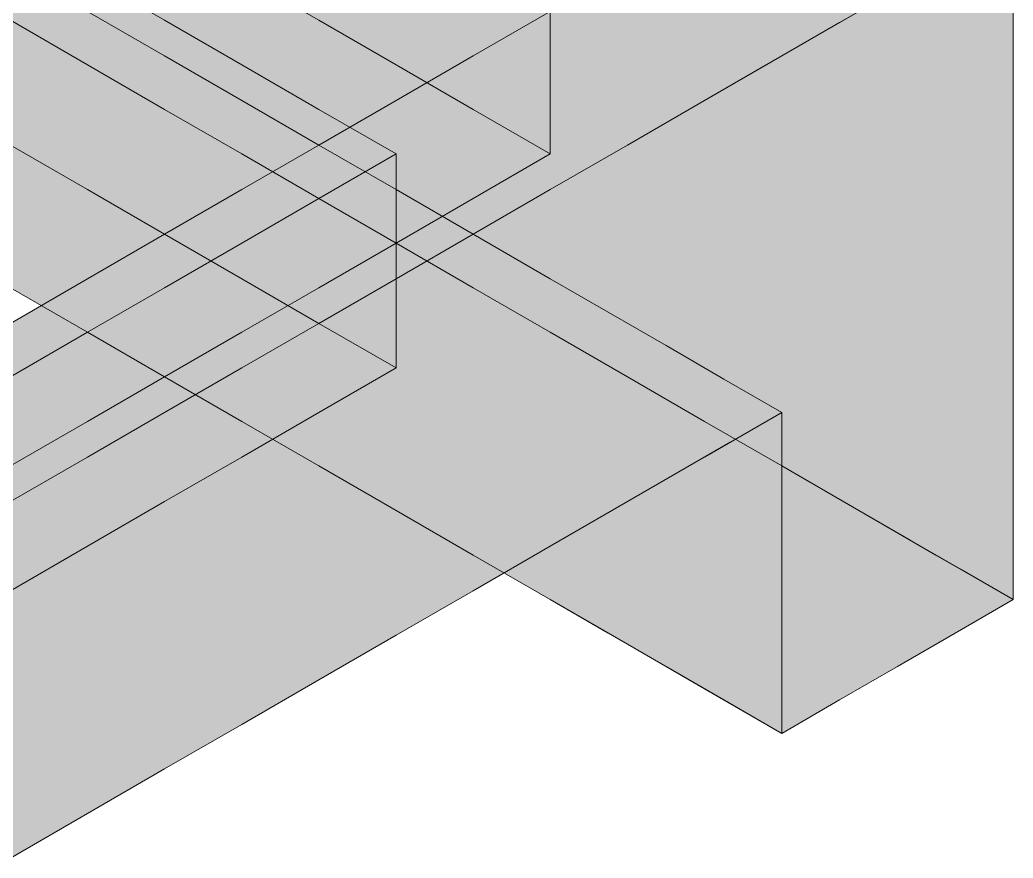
# Model space of a CAD drawing. Header units: metres. Extents: x 349021 to 349543, y 9281040 to 9281959.
# Drawn here: x 349207.583 to 349208.141, y 9281043.775 to 9281044.245 of the extents above; entities that cross this region are included whole.
import ezdxf

# ---------------------------------------------------------------- set-up
doc = ezdxf.new("R2010")
doc.units = ezdxf.units.M
doc.header["$LTSCALE"] = 0.25
doc.layers.add('ISO-3D', color=7, linetype='CONTINUOUS', lineweight=13)
doc.layers.add('ISO-3D-ARISTAS', color=250, linetype='CONTINUOUS', lineweight=13)

msp = doc.modelspace()

# ---------------------------------------------------------------- linework, layer by layer
at = {"layer": 'ISO-3D', "true_color": 0x9e9d98}
for points in [[(349207.66471, 9281044.24167), (349207.62141, 9281044.26667), (349207.66471, 9281044.28833), (349207.62141, 9281044.31333)], [(349207.75131, 9281044.23833), (349207.70801, 9281044.26333), (349207.75131, 9281044.285), (349207.70801, 9281044.31)], [(349207.75131, 9281044.245), (349207.70801, 9281044.27), (349207.75131, 9281044.285), (349207.70801, 9281044.31)], [(349207.83792, 9281044.235), (349207.79462, 9281044.26), (349207.83792, 9281044.28167), (349207.79462, 9281044.30667)], [(349207.92452, 9281044.23167), (349207.88122, 9281044.25667), (349207.92452, 9281044.27833), (349207.88122, 9281044.30333)], [(349207.83792, 9281044.235), (349207.79462, 9281044.26), (349207.83792, 9281044.275), (349207.79462, 9281044.3)], [(349208.01112, 9281044.22833), (349207.96782, 9281044.25333), (349208.01112, 9281044.275), (349207.96782, 9281044.3)], [(349207.62141, 9281044.22), (349207.57811, 9281044.245), (349207.62141, 9281044.26667), (349207.57811, 9281044.29167)], [(349208.11216, 9281044.23667), (349208.08329, 9281044.25333), (349208.11216, 9281044.27667), (349208.08329, 9281044.29333)], [(349207.70801, 9281044.21667), (349207.66471, 9281044.24167), (349207.70801, 9281044.26333), (349207.66471, 9281044.28833)], [(349207.79462, 9281044.21333), (349207.75131, 9281044.23833), (349207.79462, 9281044.26), (349207.75131, 9281044.285)], [(349207.79462, 9281044.22), (349207.75131, 9281044.245), (349207.79462, 9281044.26), (349207.75131, 9281044.285)], [(349207.88122, 9281044.21), (349207.83792, 9281044.235), (349207.88122, 9281044.25667), (349207.83792, 9281044.28167)], [(349207.62141, 9281044.205), (349207.57811, 9281044.23), (349207.62141, 9281044.25), (349207.57811, 9281044.275)], [(349207.62141, 9281044.2), (349207.57811, 9281044.225), (349207.62141, 9281044.25), (349207.57811, 9281044.275)], [(349207.88122, 9281044.21), (349207.83792, 9281044.235), (349207.88122, 9281044.25), (349207.83792, 9281044.275)], [(349207.96782, 9281044.20667), (349207.92452, 9281044.23167), (349207.96782, 9281044.25333), (349207.92452, 9281044.27833)], [(349208.05442, 9281044.20333), (349208.01112, 9281044.22833), (349208.05442, 9281044.25), (349208.01112, 9281044.275)], [(349208.14103, 9281044.22), (349208.11216, 9281044.23667), (349208.14103, 9281044.26), (349208.11216, 9281044.27667)], [(349207.66471, 9281044.225), (349207.62141, 9281044.25), (349207.66471, 9281044.245), (349207.62141, 9281044.27)], [(349208.08329, 9281044.23333), (349208.05442, 9281044.25), (349208.08329, 9281044.25333), (349208.05442, 9281044.27)], [(349207.66471, 9281044.195), (349207.62141, 9281044.22), (349207.66471, 9281044.24167), (349207.62141, 9281044.26667)], [(349207.75131, 9281044.19167), (349207.70801, 9281044.21667), (349207.75131, 9281044.23833), (349207.70801, 9281044.26333)], [(349207.83792, 9281044.18833), (349207.79462, 9281044.21333), (349207.83792, 9281044.235), (349207.79462, 9281044.26)], [(349207.83792, 9281044.195), (349207.79462, 9281044.22), (349207.83792, 9281044.235), (349207.79462, 9281044.26)], [(349207.92452, 9281044.185), (349207.88122, 9281044.21), (349207.92452, 9281044.23167), (349207.88122, 9281044.25667)], [(349208.01112, 9281044.18167), (349207.96782, 9281044.20667), (349208.01112, 9281044.22833), (349207.96782, 9281044.25333)], [(349208.11216, 9281044.21667), (349208.08329, 9281044.23333), (349208.11216, 9281044.23667), (349208.08329, 9281044.25333)], [(349207.66471, 9281044.18), (349207.62141, 9281044.205), (349207.66471, 9281044.225), (349207.62141, 9281044.25)], [(349207.66471, 9281044.175), (349207.62141, 9281044.2), (349207.66471, 9281044.225), (349207.62141, 9281044.25)], [(349208.08329, 9281044.18667), (349208.05442, 9281044.20333), (349208.08329, 9281044.23333), (349208.05442, 9281044.25)], [(349207.70801, 9281044.2), (349207.66471, 9281044.225), (349207.70801, 9281044.22), (349207.66471, 9281044.245)], [(349207.70801, 9281044.17), (349207.66471, 9281044.195), (349207.70801, 9281044.21667), (349207.66471, 9281044.24167)], [(349207.79462, 9281044.16667), (349207.75131, 9281044.19167), (349207.79462, 9281044.21333), (349207.75131, 9281044.23833)], [(349207.88122, 9281044.16333), (349207.83792, 9281044.18833), (349207.88122, 9281044.21), (349207.83792, 9281044.235)], [(349207.88122, 9281044.17), (349207.83792, 9281044.195), (349207.88122, 9281044.21), (349207.83792, 9281044.235)], [(349208.14103, 9281044.2), (349208.11216, 9281044.21667), (349208.14103, 9281044.22), (349208.11216, 9281044.23667)], [(349207.62141, 9281044.16), (349207.57811, 9281044.185), (349207.62141, 9281044.205), (349207.57811, 9281044.23)], [(349207.96782, 9281044.16), (349207.92452, 9281044.185), (349207.96782, 9281044.20667), (349207.92452, 9281044.23167)], [(349208.11216, 9281044.17), (349208.08329, 9281044.18667), (349208.11216, 9281044.21667), (349208.08329, 9281044.23333)], [(349207.62141, 9281044.15), (349207.57811, 9281044.175), (349207.62141, 9281044.2), (349207.57811, 9281044.225)], [(349207.70801, 9281044.155), (349207.66471, 9281044.18), (349207.70801, 9281044.2), (349207.66471, 9281044.225)], [(349207.70801, 9281044.15), (349207.66471, 9281044.175), (349207.70801, 9281044.2), (349207.66471, 9281044.225)], [(349208.05442, 9281044.15667), (349208.01112, 9281044.18167), (349208.05442, 9281044.20333), (349208.01112, 9281044.22833)], [(349207.75131, 9281044.175), (349207.70801, 9281044.2), (349207.75131, 9281044.195), (349207.70801, 9281044.22)], [(349207.75131, 9281044.145), (349207.70801, 9281044.17), (349207.75131, 9281044.19167), (349207.70801, 9281044.21667)], [(349207.83792, 9281044.14167), (349207.79462, 9281044.16667), (349207.83792, 9281044.18833), (349207.79462, 9281044.21333)], [(349208.14103, 9281044.15333), (349208.11216, 9281044.17), (349208.14103, 9281044.2), (349208.11216, 9281044.21667)], [(349207.92452, 9281044.13833), (349207.88122, 9281044.16333), (349207.92452, 9281044.185), (349207.88122, 9281044.21)], [(349207.66471, 9281044.135), (349207.62141, 9281044.16), (349207.66471, 9281044.18), (349207.62141, 9281044.205)], [(349208.01112, 9281044.135), (349207.96782, 9281044.16), (349208.01112, 9281044.18167), (349207.96782, 9281044.20667)], [(349208.08329, 9281044.14), (349208.05442, 9281044.15667), (349208.08329, 9281044.18667), (349208.05442, 9281044.20333)], [(349207.66471, 9281044.125), (349207.62141, 9281044.15), (349207.66471, 9281044.175), (349207.62141, 9281044.2)], [(349207.75131, 9281044.13), (349207.70801, 9281044.155), (349207.75131, 9281044.175), (349207.70801, 9281044.2)], [(349207.75131, 9281044.125), (349207.70801, 9281044.15), (349207.75131, 9281044.175), (349207.70801, 9281044.2)], [(349207.79462, 9281044.15), (349207.75131, 9281044.175), (349207.79462, 9281044.17), (349207.75131, 9281044.195)], [(349207.79462, 9281044.12), (349207.75131, 9281044.145), (349207.79462, 9281044.16667), (349207.75131, 9281044.19167)], [(349207.62141, 9281044.115), (349207.57811, 9281044.14), (349207.62141, 9281044.16), (349207.57811, 9281044.185)], [(349207.88122, 9281044.11667), (349207.83792, 9281044.14167), (349207.88122, 9281044.16333), (349207.83792, 9281044.18833)], [(349207.96782, 9281044.11333), (349207.92452, 9281044.13833), (349207.96782, 9281044.16), (349207.92452, 9281044.185)], [(349208.11216, 9281044.12333), (349208.08329, 9281044.14), (349208.11216, 9281044.17), (349208.08329, 9281044.18667)], [(349207.70801, 9281044.11), (349207.66471, 9281044.135), (349207.70801, 9281044.155), (349207.66471, 9281044.18)], [(349208.05442, 9281044.11), (349208.01112, 9281044.135), (349208.05442, 9281044.15667), (349208.01112, 9281044.18167)], [(349207.70801, 9281044.1), (349207.66471, 9281044.125), (349207.70801, 9281044.15), (349207.66471, 9281044.175)], [(349207.79462, 9281044.105), (349207.75131, 9281044.13), (349207.79462, 9281044.15), (349207.75131, 9281044.175)], [(349207.79462, 9281044.1), (349207.75131, 9281044.125), (349207.79462, 9281044.15), (349207.75131, 9281044.175)], [(349208.14103, 9281044.10667), (349208.11216, 9281044.12333), (349208.14103, 9281044.15333), (349208.11216, 9281044.17)], [(349207.83792, 9281044.095), (349207.79462, 9281044.12), (349207.83792, 9281044.14167), (349207.79462, 9281044.16667)], [(349207.92452, 9281044.09167), (349207.88122, 9281044.11667), (349207.92452, 9281044.13833), (349207.88122, 9281044.16333)], [(349207.66471, 9281044.09), (349207.62141, 9281044.115), (349207.66471, 9281044.135), (349207.62141, 9281044.16)], [(349208.01112, 9281044.08833), (349207.96782, 9281044.11333), (349208.01112, 9281044.135), (349207.96782, 9281044.16)], [(349208.08329, 9281044.09333), (349208.05442, 9281044.11), (349208.08329, 9281044.14), (349208.05442, 9281044.15667)], [(349207.75131, 9281044.085), (349207.70801, 9281044.11), (349207.75131, 9281044.13), (349207.70801, 9281044.155)], [(349207.75131, 9281044.075), (349207.70801, 9281044.1), (349207.75131, 9281044.125), (349207.70801, 9281044.15)], [(349207.83792, 9281044.08), (349207.79462, 9281044.105), (349207.83792, 9281044.125), (349207.79462, 9281044.15)], [(349207.62141, 9281044.07), (349207.57811, 9281044.095), (349207.62141, 9281044.115), (349207.57811, 9281044.14)], [(349207.88122, 9281044.07), (349207.83792, 9281044.095), (349207.88122, 9281044.11667), (349207.83792, 9281044.14167)], [(349208.11216, 9281044.07667), (349208.08329, 9281044.09333), (349208.11216, 9281044.12333), (349208.08329, 9281044.14)], [(349207.70801, 9281044.065), (349207.66471, 9281044.09), (349207.70801, 9281044.11), (349207.66471, 9281044.135)], [(349207.96782, 9281044.06667), (349207.92452, 9281044.09167), (349207.96782, 9281044.11333), (349207.92452, 9281044.13833)], [(349208.05442, 9281044.06333), (349208.01112, 9281044.08833), (349208.05442, 9281044.11), (349208.01112, 9281044.135)], [(349207.79462, 9281044.06), (349207.75131, 9281044.085), (349207.79462, 9281044.105), (349207.75131, 9281044.13)], [(349207.79462, 9281044.05), (349207.75131, 9281044.075), (349207.79462, 9281044.1), (349207.75131, 9281044.125)], [(349207.88122, 9281044.055), (349207.83792, 9281044.08), (349207.88122, 9281044.1), (349207.83792, 9281044.125)], [(349208.14103, 9281044.06), (349208.11216, 9281044.07667), (349208.14103, 9281044.10667), (349208.11216, 9281044.12333)], [(349207.66471, 9281044.045), (349207.62141, 9281044.07), (349207.66471, 9281044.09), (349207.62141, 9281044.115)], [(349207.92452, 9281044.045), (349207.88122, 9281044.07), (349207.92452, 9281044.09167), (349207.88122, 9281044.11667)], [(349208.01112, 9281044.04167), (349207.96782, 9281044.06667), (349208.01112, 9281044.08833), (349207.96782, 9281044.11333)], [(349207.75131, 9281044.04), (349207.70801, 9281044.065), (349207.75131, 9281044.085), (349207.70801, 9281044.11)], [(349208.08329, 9281044.04667), (349208.05442, 9281044.06333), (349208.08329, 9281044.09333), (349208.05442, 9281044.11)], [(349207.83792, 9281044.035), (349207.79462, 9281044.06), (349207.83792, 9281044.08), (349207.79462, 9281044.105)], [(349207.91369, 9281044.03625), (349207.88122, 9281044.055), (349207.91369, 9281044.08125), (349207.88122, 9281044.1)], [(349207.70801, 9281044.02), (349207.66471, 9281044.045), (349207.70801, 9281044.065), (349207.66471, 9281044.09)], [(349207.96782, 9281044.02), (349207.92452, 9281044.045), (349207.96782, 9281044.06667), (349207.92452, 9281044.09167)], [(349208.11216, 9281044.03), (349208.08329, 9281044.04667), (349208.11216, 9281044.07667), (349208.08329, 9281044.09333)], [(349207.79462, 9281044.015), (349207.75131, 9281044.04), (349207.79462, 9281044.06), (349207.75131, 9281044.085)], [(349208.05442, 9281044.01667), (349208.01112, 9281044.04167), (349208.05442, 9281044.06333), (349208.01112, 9281044.08833)], [(349207.88122, 9281044.01), (349207.83792, 9281044.035), (349207.88122, 9281044.055), (349207.83792, 9281044.08)], [(349207.94617, 9281044.0175), (349207.91369, 9281044.03625), (349207.94617, 9281044.0625), (349207.91369, 9281044.08125)], [(349208.14103, 9281044.01333), (349208.11216, 9281044.03), (349208.14103, 9281044.06), (349208.11216, 9281044.07667)], [(349207.75131, 9281043.995), (349207.70801, 9281044.02), (349207.75131, 9281044.04), (349207.70801, 9281044.065)], [(349207.97865, 9281043.99875), (349207.94617, 9281044.0175), (349207.97865, 9281044.04375), (349207.94617, 9281044.0625)], [(349208.01112, 9281043.995), (349207.96782, 9281044.02), (349208.01112, 9281044.04167), (349207.96782, 9281044.06667)], [(349208.08329, 9281044), (349208.05442, 9281044.01667), (349208.08329, 9281044.04667), (349208.05442, 9281044.06333)], [(349207.83792, 9281043.99), (349207.79462, 9281044.015), (349207.83792, 9281044.035), (349207.79462, 9281044.06)], [(349207.91369, 9281043.99125), (349207.88122, 9281044.01), (349207.91369, 9281044.03625), (349207.88122, 9281044.055)], [(349208.11216, 9281043.98333), (349208.08329, 9281044), (349208.11216, 9281044.03), (349208.08329, 9281044.04667)], [(349207.79462, 9281043.97), (349207.75131, 9281043.995), (349207.79462, 9281044.015), (349207.75131, 9281044.04)], [(349208.01112, 9281043.98), (349207.97865, 9281043.99875), (349208.01112, 9281044.025), (349207.97865, 9281044.04375)], [(349208.05442, 9281043.97), (349208.01112, 9281043.995), (349208.05442, 9281044.01667), (349208.01112, 9281044.04167)], [(349207.88122, 9281043.965), (349207.83792, 9281043.99), (349207.88122, 9281044.01), (349207.83792, 9281044.035)], [(349207.94617, 9281043.9725), (349207.91369, 9281043.99125), (349207.94617, 9281044.0175), (349207.91369, 9281044.03625)], [(349208.14103, 9281043.96667), (349208.11216, 9281043.98333), (349208.14103, 9281044.01333), (349208.11216, 9281044.03)], [(349207.97865, 9281043.95375), (349207.94617, 9281043.9725), (349207.97865, 9281043.99875), (349207.94617, 9281044.0175)], [(349207.83792, 9281043.945), (349207.79462, 9281043.97), (349207.83792, 9281043.99), (349207.79462, 9281044.015)], [(349208.08329, 9281043.95333), (349208.05442, 9281043.97), (349208.08329, 9281044), (349208.05442, 9281044.01667)], [(349207.91369, 9281043.94625), (349207.88122, 9281043.965), (349207.91369, 9281043.99125), (349207.88122, 9281044.01)], [(349208.01112, 9281043.935), (349207.97865, 9281043.95375), (349208.01112, 9281043.98), (349207.97865, 9281043.99875)], [(349208.11216, 9281043.93667), (349208.08329, 9281043.95333), (349208.11216, 9281043.98333), (349208.08329, 9281044)], [(349207.88122, 9281043.92), (349207.83792, 9281043.945), (349207.88122, 9281043.965), (349207.83792, 9281043.99)], [(349207.94617, 9281043.9275), (349207.91369, 9281043.94625), (349207.94617, 9281043.9725), (349207.91369, 9281043.99125)], [(349208.14103, 9281043.92), (349208.11216, 9281043.93667), (349208.14103, 9281043.96667), (349208.11216, 9281043.98333)], [(349207.97865, 9281043.90875), (349207.94617, 9281043.9275), (349207.97865, 9281043.95375), (349207.94617, 9281043.9725)], [(349207.91369, 9281043.90125), (349207.88122, 9281043.92), (349207.91369, 9281043.94625), (349207.88122, 9281043.965)], [(349208.01112, 9281043.89), (349207.97865, 9281043.90875), (349208.01112, 9281043.935), (349207.97865, 9281043.95375)], [(349207.94617, 9281043.8825), (349207.91369, 9281043.90125), (349207.94617, 9281043.9275), (349207.91369, 9281043.94625)], [(349207.97865, 9281043.86375), (349207.94617, 9281043.8825), (349207.97865, 9281043.90875), (349207.94617, 9281043.9275)], [(349208.01112, 9281043.845), (349207.97865, 9281043.86375), (349208.01112, 9281043.89), (349207.97865, 9281043.90875)]]:
    msp.add_solid(points, dxfattribs=at)
at = {"layer": 'ISO-3D', "true_color": 0x8e8d88}
for points in [[(349208.14103, 9281044.26), (349208.10855, 9281044.24125), (349208.14103, 9281044.3), (349208.10855, 9281044.28125)], [(349208.10855, 9281044.24125), (349208.07607, 9281044.2225), (349208.10855, 9281044.28125), (349208.07607, 9281044.2625)], [(349208.07607, 9281044.2225), (349208.0436, 9281044.20375), (349208.07607, 9281044.2625), (349208.0436, 9281044.24375)], [(349208.14103, 9281044.22), (349208.10855, 9281044.20125), (349208.14103, 9281044.26), (349208.10855, 9281044.24125)], [(349207.88122, 9281044.21), (349207.83792, 9281044.185), (349207.88122, 9281044.25), (349207.83792, 9281044.225)], [(349208.0436, 9281044.20375), (349208.01112, 9281044.185), (349208.0436, 9281044.24375), (349208.01112, 9281044.225)], [(349208.10855, 9281044.20125), (349208.07607, 9281044.1825), (349208.10855, 9281044.24125), (349208.07607, 9281044.2225)], [(349207.83792, 9281044.185), (349207.79462, 9281044.16), (349207.83792, 9281044.225), (349207.79462, 9281044.2)], [(349208.01112, 9281044.185), (349207.96782, 9281044.16), (349208.01112, 9281044.225), (349207.96782, 9281044.2)], [(349208.07607, 9281044.1825), (349208.0436, 9281044.16375), (349208.07607, 9281044.2225), (349208.0436, 9281044.20375)], [(349208.14103, 9281044.2), (349208.10855, 9281044.18125), (349208.14103, 9281044.22), (349208.10855, 9281044.20125)], [(349207.88122, 9281044.17), (349207.83792, 9281044.145), (349207.88122, 9281044.21), (349207.83792, 9281044.185)], [(349208.0436, 9281044.16375), (349208.01112, 9281044.145), (349208.0436, 9281044.20375), (349208.01112, 9281044.185)], [(349208.10855, 9281044.18125), (349208.07607, 9281044.1625), (349208.10855, 9281044.20125), (349208.07607, 9281044.1825)], [(349207.79462, 9281044.16), (349207.75131, 9281044.135), (349207.79462, 9281044.2), (349207.75131, 9281044.175)], [(349207.96782, 9281044.16), (349207.92452, 9281044.135), (349207.96782, 9281044.2), (349207.92452, 9281044.175)], [(349208.14103, 9281044.15), (349208.10855, 9281044.13125), (349208.14103, 9281044.2), (349208.10855, 9281044.18125)], [(349207.83792, 9281044.145), (349207.79462, 9281044.12), (349207.83792, 9281044.185), (349207.79462, 9281044.16)], [(349208.01112, 9281044.145), (349207.96782, 9281044.12), (349208.01112, 9281044.185), (349207.96782, 9281044.16)], [(349208.07607, 9281044.1625), (349208.0436, 9281044.14375), (349208.07607, 9281044.1825), (349208.0436, 9281044.16375)], [(349208.10855, 9281044.13125), (349208.07607, 9281044.1125), (349208.10855, 9281044.18125), (349208.07607, 9281044.1625)], [(349207.75131, 9281044.135), (349207.70801, 9281044.11), (349207.75131, 9281044.175), (349207.70801, 9281044.15)], [(349207.92452, 9281044.135), (349207.88122, 9281044.11), (349207.92452, 9281044.175), (349207.88122, 9281044.15)], [(349207.79462, 9281044.15), (349207.75131, 9281044.125), (349207.79462, 9281044.17), (349207.75131, 9281044.145)], [(349208.0436, 9281044.14375), (349208.01112, 9281044.125), (349208.0436, 9281044.16375), (349208.01112, 9281044.145)], [(349208.07607, 9281044.1125), (349208.0436, 9281044.09375), (349208.07607, 9281044.1625), (349208.0436, 9281044.14375)], [(349207.79462, 9281044.12), (349207.75131, 9281044.095), (349207.79462, 9281044.16), (349207.75131, 9281044.135)], [(349207.96782, 9281044.12), (349207.92452, 9281044.095), (349207.96782, 9281044.16), (349207.92452, 9281044.135)], [(349207.70801, 9281044.11), (349207.66471, 9281044.085), (349207.70801, 9281044.15), (349207.66471, 9281044.125)], [(349207.79462, 9281044.1), (349207.75131, 9281044.075), (349207.79462, 9281044.15), (349207.75131, 9281044.125)], [(349207.88122, 9281044.11), (349207.83792, 9281044.085), (349207.88122, 9281044.15), (349207.83792, 9281044.125)], [(349208.14103, 9281044.1), (349208.10855, 9281044.08125), (349208.14103, 9281044.15), (349208.10855, 9281044.13125)], [(349207.75131, 9281044.125), (349207.70801, 9281044.1), (349207.75131, 9281044.145), (349207.70801, 9281044.12)], [(349208.01112, 9281044.125), (349207.96782, 9281044.1), (349208.01112, 9281044.145), (349207.96782, 9281044.12)], [(349208.0436, 9281044.09375), (349208.01112, 9281044.075), (349208.0436, 9281044.14375), (349208.01112, 9281044.125)], [(349207.75131, 9281044.095), (349207.70801, 9281044.07), (349207.75131, 9281044.135), (349207.70801, 9281044.11)], [(349207.92452, 9281044.095), (349207.88122, 9281044.07), (349207.92452, 9281044.135), (349207.88122, 9281044.11)], [(349208.10855, 9281044.08125), (349208.07607, 9281044.0625), (349208.10855, 9281044.13125), (349208.07607, 9281044.1125)], [(349207.66471, 9281044.085), (349207.62141, 9281044.06), (349207.66471, 9281044.125), (349207.62141, 9281044.1)], [(349207.75131, 9281044.075), (349207.70801, 9281044.05), (349207.75131, 9281044.125), (349207.70801, 9281044.1)], [(349207.83792, 9281044.085), (349207.79462, 9281044.06), (349207.83792, 9281044.125), (349207.79462, 9281044.1)], [(349208.01112, 9281044.075), (349207.96782, 9281044.05), (349208.01112, 9281044.125), (349207.96782, 9281044.1)], [(349207.70801, 9281044.1), (349207.66471, 9281044.075), (349207.70801, 9281044.12), (349207.66471, 9281044.095)], [(349207.96782, 9281044.1), (349207.92452, 9281044.075), (349207.96782, 9281044.12), (349207.92452, 9281044.095)], [(349208.07607, 9281044.0625), (349208.0436, 9281044.04375), (349208.07607, 9281044.1125), (349208.0436, 9281044.09375)], [(349207.70801, 9281044.07), (349207.66471, 9281044.045), (349207.70801, 9281044.11), (349207.66471, 9281044.085)], [(349207.88122, 9281044.07), (349207.83792, 9281044.045), (349207.88122, 9281044.11), (349207.83792, 9281044.085)], [(349207.62141, 9281044.06), (349207.57811, 9281044.035), (349207.62141, 9281044.1), (349207.57811, 9281044.075)], [(349207.70801, 9281044.05), (349207.66471, 9281044.025), (349207.70801, 9281044.1), (349207.66471, 9281044.075)], [(349207.79462, 9281044.05), (349207.75131, 9281044.025), (349207.79462, 9281044.1), (349207.75131, 9281044.075)], [(349207.79462, 9281044.06), (349207.75131, 9281044.035), (349207.79462, 9281044.1), (349207.75131, 9281044.075)], [(349207.96782, 9281044.05), (349207.92452, 9281044.025), (349207.96782, 9281044.1), (349207.92452, 9281044.075)], [(349208.14103, 9281044.055), (349208.10855, 9281044.03625), (349208.14103, 9281044.1), (349208.10855, 9281044.08125)], [(349207.66471, 9281044.075), (349207.62141, 9281044.05), (349207.66471, 9281044.095), (349207.62141, 9281044.07)], [(349207.92452, 9281044.075), (349207.88122, 9281044.05), (349207.92452, 9281044.095), (349207.88122, 9281044.07)], [(349208.0436, 9281044.04375), (349208.01112, 9281044.025), (349208.0436, 9281044.09375), (349208.01112, 9281044.075)], [(349207.66471, 9281044.045), (349207.62141, 9281044.02), (349207.66471, 9281044.085), (349207.62141, 9281044.06)], [(349207.83792, 9281044.045), (349207.79462, 9281044.02), (349207.83792, 9281044.085), (349207.79462, 9281044.06)], [(349208.10855, 9281044.03625), (349208.07607, 9281044.0175), (349208.10855, 9281044.08125), (349208.07607, 9281044.0625)], [(349207.66471, 9281044.025), (349207.62141, 9281044), (349207.66471, 9281044.075), (349207.62141, 9281044.05)], [(349207.75131, 9281044.025), (349207.70801, 9281044), (349207.75131, 9281044.075), (349207.70801, 9281044.05)], [(349207.75131, 9281044.035), (349207.70801, 9281044.01), (349207.75131, 9281044.075), (349207.70801, 9281044.05)], [(349207.92452, 9281044.025), (349207.88122, 9281044), (349207.92452, 9281044.075), (349207.88122, 9281044.05)], [(349208.01112, 9281044.025), (349207.96782, 9281044), (349208.01112, 9281044.075), (349207.96782, 9281044.05)], [(349207.62141, 9281044.05), (349207.57811, 9281044.025), (349207.62141, 9281044.07), (349207.57811, 9281044.045)], [(349207.88122, 9281044.05), (349207.83792, 9281044.025), (349207.88122, 9281044.07), (349207.83792, 9281044.045)], [(349208.07607, 9281044.0175), (349208.0436, 9281043.99875), (349208.07607, 9281044.0625), (349208.0436, 9281044.04375)], [(349207.62141, 9281044.02), (349207.57811, 9281043.995), (349207.62141, 9281044.06), (349207.57811, 9281044.035)], [(349207.79462, 9281044.02), (349207.75131, 9281043.995), (349207.79462, 9281044.06), (349207.75131, 9281044.035)], [(349208.14103, 9281044.01), (349208.10855, 9281043.99125), (349208.14103, 9281044.055), (349208.10855, 9281044.03625)], [(349207.62141, 9281044), (349207.57811, 9281043.975), (349207.62141, 9281044.05), (349207.57811, 9281044.025)], [(349207.70801, 9281044), (349207.66471, 9281043.975), (349207.70801, 9281044.05), (349207.66471, 9281044.025)], [(349207.70801, 9281044.01), (349207.66471, 9281043.985), (349207.70801, 9281044.05), (349207.66471, 9281044.025)], [(349207.88122, 9281044), (349207.83792, 9281043.975), (349207.88122, 9281044.05), (349207.83792, 9281044.025)], [(349207.96782, 9281044), (349207.92452, 9281043.975), (349207.96782, 9281044.05), (349207.92452, 9281044.025)], [(349207.83792, 9281044.025), (349207.79462, 9281044), (349207.83792, 9281044.045), (349207.79462, 9281044.02)], [(349208.0436, 9281043.99875), (349208.01112, 9281043.98), (349208.0436, 9281044.04375), (349208.01112, 9281044.025)], [(349207.75131, 9281043.995), (349207.70801, 9281043.97), (349207.75131, 9281044.035), (349207.70801, 9281044.01)], [(349208.10855, 9281043.99125), (349208.07607, 9281043.9725), (349208.10855, 9281044.03625), (349208.07607, 9281044.0175)], [(349207.66471, 9281043.975), (349207.62141, 9281043.95), (349207.66471, 9281044.025), (349207.62141, 9281044)], [(349207.66471, 9281043.985), (349207.62141, 9281043.96), (349207.66471, 9281044.025), (349207.62141, 9281044)], [(349207.83792, 9281043.975), (349207.79462, 9281043.95), (349207.83792, 9281044.025), (349207.79462, 9281044)], [(349207.92452, 9281043.975), (349207.88122, 9281043.95), (349207.92452, 9281044.025), (349207.88122, 9281044)], [(349207.79462, 9281044), (349207.75131, 9281043.975), (349207.79462, 9281044.02), (349207.75131, 9281043.995)], [(349208.07607, 9281043.9725), (349208.0436, 9281043.95375), (349208.07607, 9281044.0175), (349208.0436, 9281043.99875)], [(349207.70801, 9281043.97), (349207.66471, 9281043.945), (349207.70801, 9281044.01), (349207.66471, 9281043.985)], [(349208.14103, 9281043.965), (349208.10855, 9281043.94625), (349208.14103, 9281044.01), (349208.10855, 9281043.99125)], [(349207.62141, 9281043.95), (349207.57811, 9281043.925), (349207.62141, 9281044), (349207.57811, 9281043.975)], [(349207.62141, 9281043.96), (349207.57811, 9281043.935), (349207.62141, 9281044), (349207.57811, 9281043.975)], [(349207.75131, 9281043.975), (349207.70801, 9281043.95), (349207.75131, 9281043.995), (349207.70801, 9281043.97)], [(349207.79462, 9281043.95), (349207.75131, 9281043.925), (349207.79462, 9281044), (349207.75131, 9281043.975)], [(349207.88122, 9281043.95), (349207.83792, 9281043.925), (349207.88122, 9281044), (349207.83792, 9281043.975)], [(349208.0436, 9281043.95375), (349208.01112, 9281043.935), (349208.0436, 9281043.99875), (349208.01112, 9281043.98)], [(349208.10855, 9281043.94625), (349208.07607, 9281043.9275), (349208.10855, 9281043.99125), (349208.07607, 9281043.9725)], [(349207.66471, 9281043.945), (349207.62141, 9281043.92), (349207.66471, 9281043.985), (349207.62141, 9281043.96)], [(349207.75131, 9281043.925), (349207.70801, 9281043.9), (349207.75131, 9281043.975), (349207.70801, 9281043.95)], [(349207.83792, 9281043.925), (349207.79462, 9281043.9), (349207.83792, 9281043.975), (349207.79462, 9281043.95)], [(349207.70801, 9281043.95), (349207.66471, 9281043.925), (349207.70801, 9281043.97), (349207.66471, 9281043.945)], [(349208.07607, 9281043.9275), (349208.0436, 9281043.90875), (349208.07607, 9281043.9725), (349208.0436, 9281043.95375)], [(349208.14103, 9281043.92), (349208.10855, 9281043.90125), (349208.14103, 9281043.965), (349208.10855, 9281043.94625)], [(349207.62141, 9281043.92), (349207.57811, 9281043.895), (349207.62141, 9281043.96), (349207.57811, 9281043.935)], [(349208.0436, 9281043.90875), (349208.01112, 9281043.89), (349208.0436, 9281043.95375), (349208.01112, 9281043.935)], [(349207.66471, 9281043.925), (349207.62141, 9281043.9), (349207.66471, 9281043.945), (349207.62141, 9281043.92)], [(349207.70801, 9281043.9), (349207.66471, 9281043.875), (349207.70801, 9281043.95), (349207.66471, 9281043.925)], [(349207.79462, 9281043.9), (349207.75131, 9281043.875), (349207.79462, 9281043.95), (349207.75131, 9281043.925)], [(349208.10855, 9281043.90125), (349208.07607, 9281043.8825), (349208.10855, 9281043.94625), (349208.07607, 9281043.9275)], [(349207.66471, 9281043.875), (349207.62141, 9281043.85), (349207.66471, 9281043.925), (349207.62141, 9281043.9)], [(349207.75131, 9281043.875), (349207.70801, 9281043.85), (349207.75131, 9281043.925), (349207.70801, 9281043.9)], [(349208.07607, 9281043.8825), (349208.0436, 9281043.86375), (349208.07607, 9281043.9275), (349208.0436, 9281043.90875)], [(349207.62141, 9281043.9), (349207.57811, 9281043.875), (349207.62141, 9281043.92), (349207.57811, 9281043.895)], [(349208.0436, 9281043.86375), (349208.01112, 9281043.845), (349208.0436, 9281043.90875), (349208.01112, 9281043.89)], [(349207.62141, 9281043.85), (349207.57811, 9281043.825), (349207.62141, 9281043.9), (349207.57811, 9281043.875)], [(349207.70801, 9281043.85), (349207.66471, 9281043.825), (349207.70801, 9281043.9), (349207.66471, 9281043.875)], [(349207.66471, 9281043.825), (349207.62141, 9281043.8), (349207.66471, 9281043.875), (349207.62141, 9281043.85)], [(349207.62141, 9281043.8), (349207.57811, 9281043.775), (349207.62141, 9281043.85), (349207.57811, 9281043.825)]]:
    msp.add_solid(points, dxfattribs=at)
at = {"layer": 'ISO-3D', "true_color": 0xb0aea8}
for points in [[(349207.70801, 9281044.27), (349207.66471, 9281044.245), (349207.66471, 9281044.295), (349207.62141, 9281044.27)], [(349207.62141, 9281044.25), (349207.59254, 9281044.23333), (349207.57811, 9281044.275), (349207.54924, 9281044.25833)], [(349208.07174, 9281044.26), (349208.0371, 9281044.24), (349208.04288, 9281044.27667), (349208.00823, 9281044.25667)], [(349207.75131, 9281044.245), (349207.70801, 9281044.22), (349207.70801, 9281044.27), (349207.66471, 9281044.245)], [(349207.94473, 9281044.25333), (349207.91009, 9281044.23333), (349207.91586, 9281044.27), (349207.88122, 9281044.25)], [(349208.00823, 9281044.25667), (349207.97359, 9281044.23667), (349207.97937, 9281044.27333), (349207.94473, 9281044.25333)], [(349207.59254, 9281044.23333), (349207.56368, 9281044.21667), (349207.54924, 9281044.25833), (349207.52037, 9281044.24167)], [(349207.97359, 9281044.23667), (349207.93895, 9281044.21667), (349207.94473, 9281044.25333), (349207.91009, 9281044.23333)], [(349208.0371, 9281044.24), (349208.00246, 9281044.22), (349208.00823, 9281044.25667), (349207.97359, 9281044.23667)], [(349207.66471, 9281044.225), (349207.63584, 9281044.20833), (349207.62141, 9281044.25), (349207.59254, 9281044.23333)], [(349207.91009, 9281044.23333), (349207.86678, 9281044.20833), (349207.88122, 9281044.25), (349207.83792, 9281044.225)], [(349207.62141, 9281044.22), (349207.58893, 9281044.20125), (349207.57811, 9281044.245), (349207.54563, 9281044.22625)], [(349207.79462, 9281044.22), (349207.75131, 9281044.195), (349207.75131, 9281044.245), (349207.70801, 9281044.22)], [(349208.00246, 9281044.22), (349207.96782, 9281044.2), (349207.97359, 9281044.23667), (349207.93895, 9281044.21667)], [(349207.63584, 9281044.20833), (349207.60698, 9281044.19167), (349207.59254, 9281044.23333), (349207.56368, 9281044.21667)], [(349207.93895, 9281044.21667), (349207.89565, 9281044.19167), (349207.91009, 9281044.23333), (349207.86678, 9281044.20833)], [(349207.58893, 9281044.20125), (349207.55646, 9281044.1825), (349207.54563, 9281044.22625), (349207.51316, 9281044.2075)], [(349207.70801, 9281044.2), (349207.67915, 9281044.18333), (349207.66471, 9281044.225), (349207.63584, 9281044.20833)], [(349207.86678, 9281044.20833), (349207.82348, 9281044.18333), (349207.83792, 9281044.225), (349207.79462, 9281044.2)], [(349207.66471, 9281044.195), (349207.63224, 9281044.17625), (349207.62141, 9281044.22), (349207.58893, 9281044.20125)], [(349207.83792, 9281044.195), (349207.79462, 9281044.17), (349207.79462, 9281044.22), (349207.75131, 9281044.195)], [(349207.60698, 9281044.19167), (349207.57811, 9281044.175), (349207.56368, 9281044.21667), (349207.53481, 9281044.2)], [(349207.96782, 9281044.2), (349207.92452, 9281044.175), (349207.93895, 9281044.21667), (349207.89565, 9281044.19167)], [(349207.67915, 9281044.18333), (349207.65028, 9281044.16667), (349207.63584, 9281044.20833), (349207.60698, 9281044.19167)], [(349207.89565, 9281044.19167), (349207.85235, 9281044.16667), (349207.86678, 9281044.20833), (349207.82348, 9281044.18333)], [(349207.63224, 9281044.17625), (349207.59976, 9281044.1575), (349207.58893, 9281044.20125), (349207.55646, 9281044.1825)], [(349207.75131, 9281044.175), (349207.72245, 9281044.15833), (349207.70801, 9281044.2), (349207.67915, 9281044.18333)], [(349207.82348, 9281044.18333), (349207.78018, 9281044.15833), (349207.79462, 9281044.2), (349207.75131, 9281044.175)], [(349207.65028, 9281044.16667), (349207.62141, 9281044.15), (349207.60698, 9281044.19167), (349207.57811, 9281044.175)], [(349207.70801, 9281044.17), (349207.67554, 9281044.15125), (349207.66471, 9281044.195), (349207.63224, 9281044.17625)], [(349207.88122, 9281044.17), (349207.83792, 9281044.145), (349207.83792, 9281044.195), (349207.79462, 9281044.17)], [(349207.92452, 9281044.175), (349207.88122, 9281044.15), (349207.89565, 9281044.19167), (349207.85235, 9281044.16667)], [(349207.59976, 9281044.1575), (349207.56728, 9281044.13875), (349207.55646, 9281044.1825), (349207.52398, 9281044.16375)], [(349207.72245, 9281044.15833), (349207.69358, 9281044.14167), (349207.67915, 9281044.18333), (349207.65028, 9281044.16667)], [(349207.85235, 9281044.16667), (349207.80905, 9281044.14167), (349207.82348, 9281044.18333), (349207.78018, 9281044.15833)], [(349207.67554, 9281044.15125), (349207.64306, 9281044.1325), (349207.63224, 9281044.17625), (349207.59976, 9281044.1575)], [(349207.78018, 9281044.15833), (349207.73688, 9281044.13333), (349207.75131, 9281044.175), (349207.70801, 9281044.15)], [(349207.79462, 9281044.15), (349207.76575, 9281044.13333), (349207.75131, 9281044.175), (349207.72245, 9281044.15833)], [(349207.75131, 9281044.145), (349207.71884, 9281044.12625), (349207.70801, 9281044.17), (349207.67554, 9281044.15125)], [(349207.83792, 9281044.145), (349207.79462, 9281044.12), (349207.79462, 9281044.17), (349207.75131, 9281044.145)], [(349207.69358, 9281044.14167), (349207.66471, 9281044.125), (349207.65028, 9281044.16667), (349207.62141, 9281044.15)], [(349207.88122, 9281044.15), (349207.83792, 9281044.125), (349207.85235, 9281044.16667), (349207.80905, 9281044.14167)], [(349207.64306, 9281044.1325), (349207.61058, 9281044.11375), (349207.59976, 9281044.1575), (349207.56728, 9281044.13875)], [(349207.76575, 9281044.13333), (349207.73688, 9281044.11667), (349207.72245, 9281044.15833), (349207.69358, 9281044.14167)], [(349207.80905, 9281044.14167), (349207.76575, 9281044.11667), (349207.78018, 9281044.15833), (349207.73688, 9281044.13333)], [(349207.71884, 9281044.12625), (349207.68636, 9281044.1075), (349207.67554, 9281044.15125), (349207.64306, 9281044.1325)], [(349207.73688, 9281044.13333), (349207.69358, 9281044.10833), (349207.70801, 9281044.15), (349207.66471, 9281044.125)], [(349207.83792, 9281044.125), (349207.80905, 9281044.10833), (349207.79462, 9281044.15), (349207.76575, 9281044.13333)], [(349207.73688, 9281044.11667), (349207.70801, 9281044.1), (349207.69358, 9281044.14167), (349207.66471, 9281044.125)], [(349207.79462, 9281044.12), (349207.75131, 9281044.095), (349207.75131, 9281044.145), (349207.70801, 9281044.12)], [(349207.79462, 9281044.12), (349207.76214, 9281044.10125), (349207.75131, 9281044.145), (349207.71884, 9281044.12625)], [(349207.83792, 9281044.125), (349207.79462, 9281044.1), (349207.80905, 9281044.14167), (349207.76575, 9281044.11667)], [(349207.61058, 9281044.11375), (349207.57811, 9281044.095), (349207.56728, 9281044.13875), (349207.53481, 9281044.12)], [(349207.68636, 9281044.1075), (349207.65389, 9281044.08875), (349207.64306, 9281044.1325), (349207.61058, 9281044.11375)], [(349207.76575, 9281044.11667), (349207.72245, 9281044.09167), (349207.73688, 9281044.13333), (349207.69358, 9281044.10833)], [(349207.80905, 9281044.10833), (349207.78018, 9281044.09167), (349207.76575, 9281044.13333), (349207.73688, 9281044.11667)], [(349207.69358, 9281044.10833), (349207.65028, 9281044.08333), (349207.66471, 9281044.125), (349207.62141, 9281044.1)], [(349207.76214, 9281044.10125), (349207.72966, 9281044.0825), (349207.71884, 9281044.12625), (349207.68636, 9281044.1075)], [(349207.88122, 9281044.1), (349207.85235, 9281044.08333), (349207.83792, 9281044.125), (349207.80905, 9281044.10833)], [(349207.75131, 9281044.095), (349207.70801, 9281044.07), (349207.70801, 9281044.12), (349207.66471, 9281044.095)], [(349207.83792, 9281044.095), (349207.80544, 9281044.07625), (349207.79462, 9281044.12), (349207.76214, 9281044.10125)], [(349207.65389, 9281044.08875), (349207.62141, 9281044.07), (349207.61058, 9281044.11375), (349207.57811, 9281044.095)], [(349207.78018, 9281044.09167), (349207.75131, 9281044.075), (349207.73688, 9281044.11667), (349207.70801, 9281044.1)], [(349207.79462, 9281044.1), (349207.75131, 9281044.075), (349207.76575, 9281044.11667), (349207.72245, 9281044.09167)], [(349207.72245, 9281044.09167), (349207.67915, 9281044.06667), (349207.69358, 9281044.10833), (349207.65028, 9281044.08333)], [(349207.72966, 9281044.0825), (349207.69719, 9281044.06375), (349207.68636, 9281044.1075), (349207.65389, 9281044.08875)], [(349207.85235, 9281044.08333), (349207.82348, 9281044.06667), (349207.80905, 9281044.10833), (349207.78018, 9281044.09167)], [(349207.80544, 9281044.07625), (349207.77296, 9281044.0575), (349207.76214, 9281044.10125), (349207.72966, 9281044.0825)], [(349207.65028, 9281044.08333), (349207.60698, 9281044.05833), (349207.62141, 9281044.1), (349207.57811, 9281044.075)], [(349207.91369, 9281044.08125), (349207.88483, 9281044.06458), (349207.88122, 9281044.1), (349207.85235, 9281044.08333)], [(349207.70801, 9281044.07), (349207.66471, 9281044.045), (349207.66471, 9281044.095), (349207.62141, 9281044.07)], [(349207.75131, 9281044.075), (349207.70801, 9281044.05), (349207.72245, 9281044.09167), (349207.67915, 9281044.06667)], [(349207.82348, 9281044.06667), (349207.79462, 9281044.05), (349207.78018, 9281044.09167), (349207.75131, 9281044.075)], [(349207.88122, 9281044.07), (349207.84874, 9281044.05125), (349207.83792, 9281044.095), (349207.80544, 9281044.07625)], [(349207.69719, 9281044.06375), (349207.66471, 9281044.045), (349207.65389, 9281044.08875), (349207.62141, 9281044.07)], [(349207.67915, 9281044.06667), (349207.63584, 9281044.04167), (349207.65028, 9281044.08333), (349207.60698, 9281044.05833)], [(349207.77296, 9281044.0575), (349207.74049, 9281044.03875), (349207.72966, 9281044.0825), (349207.69719, 9281044.06375)], [(349207.88483, 9281044.06458), (349207.85596, 9281044.04792), (349207.85235, 9281044.08333), (349207.82348, 9281044.06667)], [(349207.94617, 9281044.0625), (349207.9173, 9281044.04583), (349207.91369, 9281044.08125), (349207.88483, 9281044.06458)], [(349207.60698, 9281044.05833), (349207.56368, 9281044.03333), (349207.57811, 9281044.075), (349207.53481, 9281044.05)], [(349207.84874, 9281044.05125), (349207.81627, 9281044.0325), (349207.80544, 9281044.07625), (349207.77296, 9281044.0575)], [(349207.66471, 9281044.045), (349207.62141, 9281044.02), (349207.62141, 9281044.07), (349207.57811, 9281044.045)], [(349207.92452, 9281044.045), (349207.89204, 9281044.02625), (349207.88122, 9281044.07), (349207.84874, 9281044.05125)], [(349207.70801, 9281044.05), (349207.66471, 9281044.025), (349207.67915, 9281044.06667), (349207.63584, 9281044.04167)], [(349207.74049, 9281044.03875), (349207.70801, 9281044.02), (349207.69719, 9281044.06375), (349207.66471, 9281044.045)], [(349207.85596, 9281044.04792), (349207.82709, 9281044.03125), (349207.82348, 9281044.06667), (349207.79462, 9281044.05)], [(349207.9173, 9281044.04583), (349207.88843, 9281044.02917), (349207.88483, 9281044.06458), (349207.85596, 9281044.04792)], [(349207.97865, 9281044.04375), (349207.94978, 9281044.02708), (349207.94617, 9281044.0625), (349207.9173, 9281044.04583)], [(349207.63584, 9281044.04167), (349207.59254, 9281044.01667), (349207.60698, 9281044.05833), (349207.56368, 9281044.03333)], [(349207.81627, 9281044.0325), (349207.78379, 9281044.01375), (349207.77296, 9281044.0575), (349207.74049, 9281044.03875)], [(349207.89204, 9281044.02625), (349207.85957, 9281044.0075), (349207.84874, 9281044.05125), (349207.81627, 9281044.0325)], [(349207.82709, 9281044.03125), (349207.78379, 9281044.00625), (349207.79462, 9281044.05), (349207.75131, 9281044.025)], [(349207.88843, 9281044.02917), (349207.85957, 9281044.0125), (349207.85596, 9281044.04792), (349207.82709, 9281044.03125)], [(349207.94978, 9281044.02708), (349207.92091, 9281044.01042), (349207.9173, 9281044.04583), (349207.88843, 9281044.02917)], [(349207.62141, 9281044.02), (349207.57811, 9281043.995), (349207.57811, 9281044.045), (349207.53481, 9281044.02)], [(349207.66471, 9281044.025), (349207.62141, 9281044), (349207.63584, 9281044.04167), (349207.59254, 9281044.01667)], [(349207.96782, 9281044.02), (349207.93534, 9281044.00125), (349207.92452, 9281044.045), (349207.89204, 9281044.02625)], [(349208.01112, 9281044.025), (349207.98225, 9281044.00833), (349207.97865, 9281044.04375), (349207.94978, 9281044.02708)], [(349207.78379, 9281044.01375), (349207.75131, 9281043.995), (349207.74049, 9281044.03875), (349207.70801, 9281044.02)], [(349207.59254, 9281044.01667), (349207.54924, 9281043.99167), (349207.56368, 9281044.03333), (349207.52037, 9281044.00833)], [(349207.85957, 9281044.0075), (349207.82709, 9281043.98875), (349207.81627, 9281044.0325), (349207.78379, 9281044.01375)], [(349207.85957, 9281044.0125), (349207.81627, 9281043.9875), (349207.82709, 9281044.03125), (349207.78379, 9281044.00625)], [(349207.92091, 9281044.01042), (349207.89204, 9281043.99375), (349207.88843, 9281044.02917), (349207.85957, 9281044.0125)], [(349207.78379, 9281044.00625), (349207.74049, 9281043.98125), (349207.75131, 9281044.025), (349207.70801, 9281044)], [(349207.93534, 9281044.00125), (349207.90287, 9281043.9825), (349207.89204, 9281044.02625), (349207.85957, 9281044.0075)], [(349207.98225, 9281044.00833), (349207.95339, 9281043.99167), (349207.94978, 9281044.02708), (349207.92091, 9281044.01042)], [(349208.01112, 9281043.995), (349207.97865, 9281043.97625), (349207.96782, 9281044.02), (349207.93534, 9281044.00125)], [(349207.62141, 9281044), (349207.57811, 9281043.975), (349207.59254, 9281044.01667), (349207.54924, 9281043.99167)], [(349207.82709, 9281043.98875), (349207.79462, 9281043.97), (349207.78379, 9281044.01375), (349207.75131, 9281043.995)], [(349207.89204, 9281043.99375), (349207.84874, 9281043.96875), (349207.85957, 9281044.0125), (349207.81627, 9281043.9875)], [(349207.81627, 9281043.9875), (349207.77296, 9281043.9625), (349207.78379, 9281044.00625), (349207.74049, 9281043.98125)], [(349207.90287, 9281043.9825), (349207.87039, 9281043.96375), (349207.85957, 9281044.0075), (349207.82709, 9281043.98875)], [(349207.95339, 9281043.99167), (349207.92452, 9281043.975), (349207.92091, 9281044.01042), (349207.89204, 9281043.99375)], [(349207.97865, 9281043.97625), (349207.94617, 9281043.9575), (349207.93534, 9281044.00125), (349207.90287, 9281043.9825)], [(349207.74049, 9281043.98125), (349207.69719, 9281043.95625), (349207.70801, 9281044), (349207.66471, 9281043.975)], [(349208.05442, 9281043.97), (349208.02195, 9281043.95125), (349208.01112, 9281043.995), (349207.97865, 9281043.97625)], [(349207.92452, 9281043.975), (349207.88122, 9281043.95), (349207.89204, 9281043.99375), (349207.84874, 9281043.96875)], [(349207.84874, 9281043.96875), (349207.80544, 9281043.94375), (349207.81627, 9281043.9875), (349207.77296, 9281043.9625)], [(349207.87039, 9281043.96375), (349207.83792, 9281043.945), (349207.82709, 9281043.98875), (349207.79462, 9281043.97)], [(349207.77296, 9281043.9625), (349207.72966, 9281043.9375), (349207.74049, 9281043.98125), (349207.69719, 9281043.95625)], [(349207.94617, 9281043.9575), (349207.91369, 9281043.93875), (349207.90287, 9281043.9825), (349207.87039, 9281043.96375)], [(349207.69719, 9281043.95625), (349207.65389, 9281043.93125), (349207.66471, 9281043.975), (349207.62141, 9281043.95)], [(349208.02195, 9281043.95125), (349207.98947, 9281043.9325), (349207.97865, 9281043.97625), (349207.94617, 9281043.9575)], [(349207.88122, 9281043.95), (349207.83792, 9281043.925), (349207.84874, 9281043.96875), (349207.80544, 9281043.94375)], [(349208.09772, 9281043.945), (349208.06525, 9281043.92625), (349208.05442, 9281043.97), (349208.02195, 9281043.95125)], [(349207.80544, 9281043.94375), (349207.76214, 9281043.91875), (349207.77296, 9281043.9625), (349207.72966, 9281043.9375)], [(349207.91369, 9281043.93875), (349207.88122, 9281043.92), (349207.87039, 9281043.96375), (349207.83792, 9281043.945)], [(349207.72966, 9281043.9375), (349207.68636, 9281043.9125), (349207.69719, 9281043.95625), (349207.65389, 9281043.93125)], [(349207.98947, 9281043.9325), (349207.957, 9281043.91375), (349207.94617, 9281043.9575), (349207.91369, 9281043.93875)], [(349208.06525, 9281043.92625), (349208.03277, 9281043.9075), (349208.02195, 9281043.95125), (349207.98947, 9281043.9325)], [(349207.65389, 9281043.93125), (349207.61058, 9281043.90625), (349207.62141, 9281043.95), (349207.57811, 9281043.925)], [(349208.14103, 9281043.92), (349208.10855, 9281043.90125), (349208.09772, 9281043.945), (349208.06525, 9281043.92625)], [(349207.83792, 9281043.925), (349207.79462, 9281043.9), (349207.80544, 9281043.94375), (349207.76214, 9281043.91875)], [(349207.76214, 9281043.91875), (349207.71884, 9281043.89375), (349207.72966, 9281043.9375), (349207.68636, 9281043.9125)], [(349207.957, 9281043.91375), (349207.92452, 9281043.895), (349207.91369, 9281043.93875), (349207.88122, 9281043.92)], [(349207.68636, 9281043.9125), (349207.64306, 9281043.8875), (349207.65389, 9281043.93125), (349207.61058, 9281043.90625)], [(349208.03277, 9281043.9075), (349208.0003, 9281043.88875), (349207.98947, 9281043.9325), (349207.957, 9281043.91375)], [(349207.61058, 9281043.90625), (349207.56728, 9281043.88125), (349207.57811, 9281043.925), (349207.53481, 9281043.9)], [(349208.10855, 9281043.90125), (349208.07607, 9281043.8825), (349208.06525, 9281043.92625), (349208.03277, 9281043.9075)], [(349207.79462, 9281043.9), (349207.75131, 9281043.875), (349207.76214, 9281043.91875), (349207.71884, 9281043.89375)], [(349207.71884, 9281043.89375), (349207.67554, 9281043.86875), (349207.68636, 9281043.9125), (349207.64306, 9281043.8875)], [(349208.0003, 9281043.88875), (349207.96782, 9281043.87), (349207.957, 9281043.91375), (349207.92452, 9281043.895)], [(349207.64306, 9281043.8875), (349207.59976, 9281043.8625), (349207.61058, 9281043.90625), (349207.56728, 9281043.88125)], [(349208.07607, 9281043.8825), (349208.0436, 9281043.86375), (349208.03277, 9281043.9075), (349208.0003, 9281043.88875)], [(349207.75131, 9281043.875), (349207.70801, 9281043.85), (349207.71884, 9281043.89375), (349207.67554, 9281043.86875)], [(349207.67554, 9281043.86875), (349207.63224, 9281043.84375), (349207.64306, 9281043.8875), (349207.59976, 9281043.8625)], [(349208.0436, 9281043.86375), (349208.01112, 9281043.845), (349208.0003, 9281043.88875), (349207.96782, 9281043.87)], [(349207.59976, 9281043.8625), (349207.55646, 9281043.8375), (349207.56728, 9281043.88125), (349207.52398, 9281043.85625)], [(349207.70801, 9281043.85), (349207.66471, 9281043.825), (349207.67554, 9281043.86875), (349207.63224, 9281043.84375)], [(349207.63224, 9281043.84375), (349207.58893, 9281043.81875), (349207.59976, 9281043.8625), (349207.55646, 9281043.8375)], [(349207.66471, 9281043.825), (349207.62141, 9281043.8), (349207.63224, 9281043.84375), (349207.58893, 9281043.81875)], [(349207.58893, 9281043.81875), (349207.54563, 9281043.79375), (349207.55646, 9281043.8375), (349207.51316, 9281043.8125)], [(349207.62141, 9281043.8), (349207.57811, 9281043.775), (349207.58893, 9281043.81875), (349207.54563, 9281043.79375)]]:
    msp.add_solid(points, dxfattribs=at)
at = {"layer": 'ISO-3D-ARISTAS', "color": 250}
for p, q in [((349207.66471, 9281044.245), (349207.62141, 9281044.27)), ((349207.62141, 9281044.27), (349207.66471, 9281044.245)), ((349207.75131, 9281044.245), (349207.70801, 9281044.27)), ((349207.70801, 9281044.27), (349207.75131, 9281044.245)), ((349208.07174, 9281044.26), (349208.0371, 9281044.24)), ((349208.0436, 9281044.24375), (349208.07607, 9281044.2625)), ((349208.14103, 9281044.26), (349208.14103, 9281044.22)), ((349208.14103, 9281044.26), (349208.14103, 9281044.22)), ((349207.62141, 9281044.25), (349207.66471, 9281044.225)), ((349207.62141, 9281044.25), (349207.66471, 9281044.225)), ((349207.83792, 9281044.225), (349207.88122, 9281044.25)), ((349207.83792, 9281044.225), (349207.88122, 9281044.25)), ((349207.88122, 9281044.25), (349207.88122, 9281044.21)), ((349207.88122, 9281044.25), (349207.88122, 9281044.21)), ((349207.57811, 9281044.245), (349207.62141, 9281044.22)), ((349207.62141, 9281044.22), (349207.57811, 9281044.245)), ((349207.70801, 9281044.22), (349207.66471, 9281044.245)), ((349207.66471, 9281044.245), (349207.70801, 9281044.22)), ((349207.79462, 9281044.22), (349207.75131, 9281044.245)), ((349207.75131, 9281044.245), (349207.79462, 9281044.22)), ((349208.01112, 9281044.225), (349208.0436, 9281044.24375)), ((349208.0371, 9281044.24), (349208.00246, 9281044.22)), ((349207.66471, 9281044.225), (349207.70801, 9281044.2)), ((349207.66471, 9281044.225), (349207.70801, 9281044.2)), ((349207.79462, 9281044.2), (349207.83792, 9281044.225)), ((349207.79462, 9281044.2), (349207.83792, 9281044.225)), ((349207.96782, 9281044.2), (349208.01112, 9281044.225)), ((349207.62141, 9281044.22), (349207.66471, 9281044.195)), ((349207.66471, 9281044.195), (349207.62141, 9281044.22)), ((349207.75131, 9281044.195), (349207.70801, 9281044.22)), ((349207.70801, 9281044.22), (349207.75131, 9281044.195)), ((349207.83792, 9281044.195), (349207.79462, 9281044.22)), ((349207.79462, 9281044.22), (349207.83792, 9281044.195)), ((349208.00246, 9281044.22), (349207.96782, 9281044.2)), ((349208.14103, 9281044.22), (349208.14103, 9281044.2)), ((349208.14103, 9281044.22), (349208.14103, 9281044.2)), ((349207.88122, 9281044.21), (349207.88122, 9281044.17)), ((349207.88122, 9281044.21), (349207.88122, 9281044.17)), ((349207.70801, 9281044.2), (349207.75131, 9281044.175)), ((349207.70801, 9281044.2), (349207.75131, 9281044.175)), ((349207.75131, 9281044.175), (349207.79462, 9281044.2)), ((349207.75131, 9281044.175), (349207.79462, 9281044.2)), ((349207.92452, 9281044.175), (349207.96782, 9281044.2)), ((349207.96782, 9281044.2), (349207.92452, 9281044.175)), ((349208.14103, 9281044.2), (349208.14103, 9281044.15333)), ((349208.14103, 9281044.2), (349208.14103, 9281044.15)), ((349207.66471, 9281044.195), (349207.70801, 9281044.17)), ((349207.70801, 9281044.17), (349207.66471, 9281044.195)), ((349207.79462, 9281044.17), (349207.75131, 9281044.195)), ((349207.75131, 9281044.195), (349207.79462, 9281044.17)), ((349207.88122, 9281044.17), (349207.83792, 9281044.195)), ((349207.83792, 9281044.195), (349207.88122, 9281044.17)), ((349207.62141, 9281044.15), (349207.57811, 9281044.175)), ((349207.62141, 9281044.15), (349207.57811, 9281044.175)), ((349207.70801, 9281044.15), (349207.75131, 9281044.175)), ((349207.70801, 9281044.15), (349207.75131, 9281044.175)), ((349207.75131, 9281044.175), (349207.79462, 9281044.15)), ((349207.75131, 9281044.175), (349207.79462, 9281044.15)), ((349207.88122, 9281044.15), (349207.92452, 9281044.175)), ((349207.92452, 9281044.175), (349207.88122, 9281044.15)), ((349207.70801, 9281044.17), (349207.75131, 9281044.145)), ((349207.75131, 9281044.145), (349207.70801, 9281044.17)), ((349207.75131, 9281044.145), (349207.79462, 9281044.17)), ((349207.75131, 9281044.145), (349207.79462, 9281044.17)), ((349207.79462, 9281044.17), (349207.79462, 9281044.15)), ((349207.79462, 9281044.17), (349207.79462, 9281044.15)), ((349207.88122, 9281044.17), (349207.83792, 9281044.145)), ((349207.88122, 9281044.17), (349207.83792, 9281044.145)), ((349208.14103, 9281044.15333), (349208.14103, 9281044.10667)), ((349207.66471, 9281044.125), (349207.62141, 9281044.15)), ((349207.66471, 9281044.125), (349207.62141, 9281044.15)), ((349207.66471, 9281044.125), (349207.70801, 9281044.15)), ((349207.66471, 9281044.125), (349207.70801, 9281044.15)), ((349207.79462, 9281044.15), (349207.83792, 9281044.125)), ((349207.79462, 9281044.15), (349207.83792, 9281044.125)), ((349207.79462, 9281044.15), (349207.79462, 9281044.1)), ((349207.79462, 9281044.15), (349207.79462, 9281044.1)), ((349207.83792, 9281044.125), (349207.88122, 9281044.15)), ((349207.88122, 9281044.15), (349207.83792, 9281044.125)), ((349208.14103, 9281044.15), (349208.14103, 9281044.1)), ((349207.70801, 9281044.12), (349207.75131, 9281044.145)), ((349207.70801, 9281044.12), (349207.75131, 9281044.145)), ((349207.75131, 9281044.145), (349207.79462, 9281044.12)), ((349207.79462, 9281044.12), (349207.75131, 9281044.145)), ((349207.83792, 9281044.145), (349207.79462, 9281044.12)), ((349207.83792, 9281044.145), (349207.79462, 9281044.12)), ((349207.62141, 9281044.1), (349207.66471, 9281044.125)), ((349207.62141, 9281044.1), (349207.66471, 9281044.125)), ((349207.70801, 9281044.1), (349207.66471, 9281044.125)), ((349207.70801, 9281044.1), (349207.66471, 9281044.125)), ((349207.79462, 9281044.1), (349207.83792, 9281044.125)), ((349207.83792, 9281044.125), (349207.79462, 9281044.1)), ((349207.83792, 9281044.125), (349207.88122, 9281044.1)), ((349207.83792, 9281044.125), (349207.88122, 9281044.1)), ((349207.66471, 9281044.095), (349207.70801, 9281044.12)), ((349207.66471, 9281044.095), (349207.70801, 9281044.12)), ((349207.79462, 9281044.12), (349207.75131, 9281044.095)), ((349207.79462, 9281044.12), (349207.75131, 9281044.095)), ((349207.79462, 9281044.12), (349207.83792, 9281044.095)), ((349207.83792, 9281044.095), (349207.79462, 9281044.12)), ((349208.14103, 9281044.10667), (349208.14103, 9281044.06)), ((349207.57811, 9281044.075), (349207.62141, 9281044.1)), ((349207.57811, 9281044.075), (349207.62141, 9281044.1)), ((349207.75131, 9281044.075), (349207.70801, 9281044.1)), ((349207.75131, 9281044.075), (349207.70801, 9281044.1)), ((349207.75131, 9281044.075), (349207.79462, 9281044.1)), ((349207.79462, 9281044.1), (349207.75131, 9281044.075)), ((349207.79462, 9281044.1), (349207.79462, 9281044.05)), ((349207.79462, 9281044.1), (349207.79462, 9281044.05)), ((349207.88122, 9281044.1), (349207.91369, 9281044.08125)), ((349207.88122, 9281044.1), (349207.91369, 9281044.08125)), ((349208.14103, 9281044.1), (349208.14103, 9281044.055)), ((349207.62141, 9281044.07), (349207.57811, 9281044.095)), ((349207.62141, 9281044.07), (349207.57811, 9281044.095)), ((349207.62141, 9281044.07), (349207.66471, 9281044.095)), ((349207.62141, 9281044.07), (349207.66471, 9281044.095)), ((349207.75131, 9281044.095), (349207.70801, 9281044.07)), ((349207.75131, 9281044.095), (349207.70801, 9281044.07)), ((349207.83792, 9281044.095), (349207.88122, 9281044.07)), ((349207.88122, 9281044.07), (349207.83792, 9281044.095)), ((349207.91369, 9281044.08125), (349207.94617, 9281044.0625)), ((349207.91369, 9281044.08125), (349207.94617, 9281044.0625)), ((349207.70801, 9281044.05), (349207.75131, 9281044.075)), ((349207.75131, 9281044.075), (349207.70801, 9281044.05)), ((349207.79462, 9281044.05), (349207.75131, 9281044.075)), ((349207.79462, 9281044.05), (349207.75131, 9281044.075)), ((349207.57811, 9281044.045), (349207.62141, 9281044.07)), ((349207.57811, 9281044.045), (349207.62141, 9281044.07)), ((349207.66471, 9281044.045), (349207.62141, 9281044.07)), ((349207.66471, 9281044.045), (349207.62141, 9281044.07)), ((349207.70801, 9281044.07), (349207.66471, 9281044.045)), ((349207.70801, 9281044.07), (349207.66471, 9281044.045)), ((349207.88122, 9281044.07), (349207.92452, 9281044.045)), ((349207.92452, 9281044.045), (349207.88122, 9281044.07)), ((349207.94617, 9281044.0625), (349207.97865, 9281044.04375)), ((349207.94617, 9281044.0625), (349207.97865, 9281044.04375)), ((349208.14103, 9281044.06), (349208.14103, 9281044.01333)), ((349208.14103, 9281044.055), (349208.14103, 9281044.01)), ((349207.66471, 9281044.025), (349207.70801, 9281044.05)), ((349207.70801, 9281044.05), (349207.66471, 9281044.025)), ((349207.75131, 9281044.025), (349207.79462, 9281044.05)), ((349207.79462, 9281044.05), (349207.75131, 9281044.025)), ((349207.66471, 9281044.045), (349207.62141, 9281044.02)), ((349207.66471, 9281044.045), (349207.62141, 9281044.02)), ((349207.70801, 9281044.02), (349207.66471, 9281044.045)), ((349207.70801, 9281044.02), (349207.66471, 9281044.045)), ((349207.92452, 9281044.045), (349207.96782, 9281044.02)), ((349207.96782, 9281044.02), (349207.92452, 9281044.045)), ((349207.97865, 9281044.04375), (349208.01112, 9281044.025)), ((349207.97865, 9281044.04375), (349208.01112, 9281044.025)), ((349207.62141, 9281044), (349207.66471, 9281044.025)), ((349207.66471, 9281044.025), (349207.62141, 9281044)), ((349207.70801, 9281044), (349207.75131, 9281044.025)), ((349207.75131, 9281044.025), (349207.70801, 9281044)), ((349208.01112, 9281044.025), (349207.96782, 9281044)), ((349208.01112, 9281044.025), (349207.98225, 9281044.00833)), ((349208.01112, 9281043.98), (349208.01112, 9281044.025)), ((349208.01112, 9281044.025), (349208.01112, 9281043.98)), ((349207.62141, 9281044.02), (349207.57811, 9281043.995)), ((349207.62141, 9281044.02), (349207.57811, 9281043.995)), ((349207.75131, 9281043.995), (349207.70801, 9281044.02)), ((349207.75131, 9281043.995), (349207.70801, 9281044.02)), ((349207.96782, 9281044.02), (349208.01112, 9281043.995)), ((349208.01112, 9281043.995), (349207.96782, 9281044.02)), ((349208.14103, 9281044.01333), (349208.14103, 9281043.96667)), ((349207.98225, 9281044.00833), (349207.95339, 9281043.99167)), ((349208.14103, 9281044.01), (349208.14103, 9281043.965)), ((349207.57811, 9281043.975), (349207.62141, 9281044)), ((349207.62141, 9281044), (349207.57811, 9281043.975)), ((349207.66471, 9281043.975), (349207.70801, 9281044)), ((349207.70801, 9281044), (349207.66471, 9281043.975)), ((349207.79462, 9281043.97), (349207.75131, 9281043.995)), ((349207.79462, 9281043.97), (349207.75131, 9281043.995)), ((349207.96782, 9281044), (349207.92452, 9281043.975)), ((349208.01112, 9281043.995), (349208.05442, 9281043.97)), ((349208.05442, 9281043.97), (349208.01112, 9281043.995)), ((349207.95339, 9281043.99167), (349207.92452, 9281043.975)), ((349208.01112, 9281043.935), (349208.01112, 9281043.98)), ((349208.01112, 9281043.98), (349208.01112, 9281043.935)), ((349207.62141, 9281043.95), (349207.66471, 9281043.975)), ((349207.66471, 9281043.975), (349207.62141, 9281043.95)), ((349207.92452, 9281043.975), (349207.88122, 9281043.95)), ((349207.92452, 9281043.975), (349207.88122, 9281043.95)), ((349207.83792, 9281043.945), (349207.79462, 9281043.97)), ((349207.83792, 9281043.945), (349207.79462, 9281043.97)), ((349208.08329, 9281043.95333), (349208.05442, 9281043.97)), ((349208.05442, 9281043.97), (349208.09772, 9281043.945)), ((349208.14103, 9281043.96667), (349208.14103, 9281043.92)), ((349208.14103, 9281043.965), (349208.14103, 9281043.92)), ((349208.11216, 9281043.93667), (349208.08329, 9281043.95333)), ((349207.57811, 9281043.925), (349207.62141, 9281043.95)), ((349207.62141, 9281043.95), (349207.57811, 9281043.925)), ((349207.88122, 9281043.95), (349207.83792, 9281043.925)), ((349207.88122, 9281043.95), (349207.83792, 9281043.925)), ((349207.88122, 9281043.92), (349207.83792, 9281043.945)), ((349207.88122, 9281043.92), (349207.83792, 9281043.945)), ((349208.09772, 9281043.945), (349208.14103, 9281043.92)), ((349208.01112, 9281043.935), (349208.01112, 9281043.89)), ((349208.01112, 9281043.89), (349208.01112, 9281043.935)), ((349208.14103, 9281043.92), (349208.11216, 9281043.93667)), ((349207.83792, 9281043.925), (349207.79462, 9281043.9)), ((349207.83792, 9281043.925), (349207.79462, 9281043.9)), ((349207.92452, 9281043.895), (349207.88122, 9281043.92)), ((349207.91369, 9281043.90125), (349207.88122, 9281043.92)), ((349208.14103, 9281043.92), (349208.10855, 9281043.90125)), ((349208.14103, 9281043.92), (349208.10855, 9281043.90125)), ((349207.94617, 9281043.8825), (349207.91369, 9281043.90125)), ((349208.10855, 9281043.90125), (349208.07607, 9281043.8825)), ((349208.10855, 9281043.90125), (349208.07607, 9281043.8825)), ((349207.79462, 9281043.9), (349207.75131, 9281043.875)), ((349207.79462, 9281043.9), (349207.75131, 9281043.875)), ((349207.96782, 9281043.87), (349207.92452, 9281043.895)), ((349208.01112, 9281043.845), (349208.01112, 9281043.89)), ((349208.01112, 9281043.89), (349208.01112, 9281043.845)), ((349207.97865, 9281043.86375), (349207.94617, 9281043.8825)), ((349208.07607, 9281043.8825), (349208.0436, 9281043.86375)), ((349208.07607, 9281043.8825), (349208.0436, 9281043.86375)), ((349207.75131, 9281043.875), (349207.70801, 9281043.85)), ((349207.75131, 9281043.875), (349207.70801, 9281043.85)), ((349208.01112, 9281043.845), (349207.96782, 9281043.87)), ((349208.01112, 9281043.845), (349207.97865, 9281043.86375)), ((349208.0436, 9281043.86375), (349208.01112, 9281043.845)), ((349208.0436, 9281043.86375), (349208.01112, 9281043.845)), ((349207.70801, 9281043.85), (349207.66471, 9281043.825)), ((349207.70801, 9281043.85), (349207.66471, 9281043.825)), ((349207.66471, 9281043.825), (349207.62141, 9281043.8)), ((349207.66471, 9281043.825), (349207.62141, 9281043.8)), ((349207.62141, 9281043.8), (349207.57811, 9281043.775)), ((349207.62141, 9281043.8), (349207.57811, 9281043.775))]:
    msp.add_line(p, q, dxfattribs=at)

doc.saveas('drawing.dxf')
